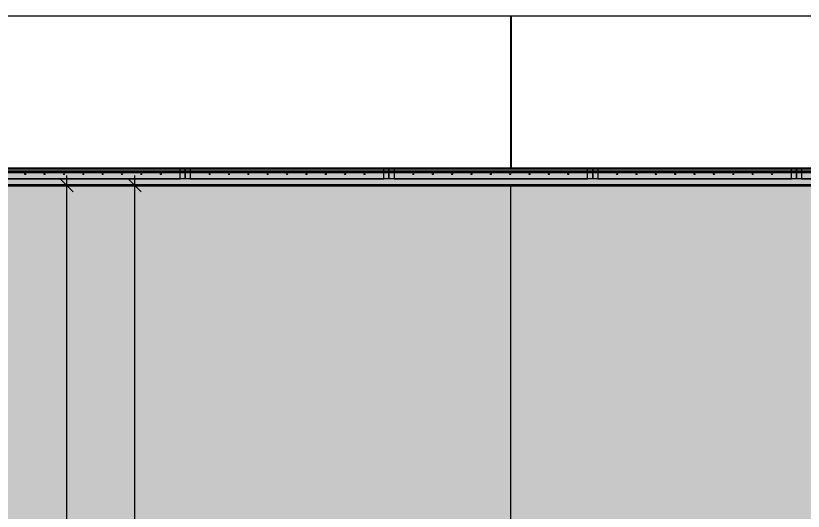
# Model space of a CAD drawing. Header units: millimetres. Extents: x 108302 to 166327, y -1987 to 21700.
# Drawn here: x 145475 to 147794, y 6641 to 8100 of the extents above; entities that cross this region are included whole.
import ezdxf

# ---------------------------------------------------------------- set-up
doc = ezdxf.new("R2010")
doc.units = ezdxf.units.MM
for name, color, linetype, lineweight in [('A-ANNO-DIMS', 7, 'Continuous', 9), ('A-ANNO-DIMS-25', 7, 'Continuous', 9), ('A-FLOR', 7, 'Continuous', 9), ('A-WALL-PATT', 7, 'Continuous', 9), ('I-WALL', 7, 'Continuous', 9)]:
    doc.layers.add(name, color=color, linetype=linetype, lineweight=lineweight)
for name, color, linetype, lineweight, true_color in [('A-CLNG-1', 7, 'Continuous', 9, 0x787878), ('A-CLNG-FNSH-1', 251, 'Continuous', 30, 0x505050), ('A-CLNG-FNSH-2', 7, 'Continuous', 30, 0x3c3c3c), ('I-FURN-2', 7, 'Continuous', 9, 0xacacac), ('I-FURN-4', 7, 'Continuous', 9, 0xc0c0c0)]:
    doc.layers.add(name, color=color, linetype=linetype, lineweight=lineweight, true_color=true_color)
doc.layers.add('I-FURN-3', color=7, linetype='Continuous', lineweight=9, true_color=0x7f7f7f, transparency=0.7)
doc.styles.add('ISOCPEUR_1', font='isocpeur.ttf', dxfattribs={"width": 0.9, "height": 62.5})
doc.dimstyles.new('ISO-2_5_0_9К_БОЛЬШОЙ_1', dxfattribs={"dimscale": 304.8, "dimtxt": 62.248823, "dimasz": 0.123031, "dimexe": 0.098425, "dimexo": 0.246063, "dimgap": 0, "dimtad": 1, "dimdec": 0, "dimrnd": 10, "dimzin": 0, "dimdsep": 46, "dimtxsty": 'ISOCPEUR_1', "dimblk1": 'OBLIQUE', "dimblk2": 'OBLIQUE', "dimsah": 1, "dimcen": 0.09, "dimdle": 0.098425, "dimazin": 0, "dimtfac": 1, "dimtdec": 4, "dimtix": 1, "dimtmove": 0, "dimatfit": 3, "dimfxl": 1, "dimtvp": 1, "dimtolj": 1, "dimtzin": 0, "dimarcsym": 2})

# ---------------------------------------------------------------- blocks, each defined once
blk = doc.blocks.new('Панель потолочная - Панель потолочная_ 1200х600-V45-Развертка 2_47-3')
at = {"layer": 'I-FURN-3'}
h = blk.add_hatch(color=256, dxfattribs=at)
h.paths.add_polyline_path([(-116460.6, 7620), (-115860.6, 7620), (-115860.6, 7650), (-116460.6, 7650)])
h.paths.add_polyline_path([(-116217.6, 7633.3), (-116218.9, 7633.7), (-116219.8, 7634.6), (-116220.1, 7635.8), (-116219.4, 7637.6), (-116217.6, 7638.3), (-116216.4, 7638), (-116215.2, 7636.5), (-116215.2, 7635.6), (-116215.8, 7634.1), (-116216.4, 7633.7)])
h.paths.add_polyline_path([(-116274.6, 7633.3), (-116276.4, 7634.1), (-116277.1, 7635.8), (-116276.8, 7637.1), (-116276.4, 7637.6), (-116275.3, 7638.3), (-116274, 7638.3), (-116272.4, 7637.1), (-116272.2, 7635.2), (-116272.8, 7634.1), (-116274, 7633.4)])
h.paths.add_polyline_path([(-116160.6, 7633.3), (-116161.9, 7633.7), (-116162.8, 7634.6), (-116163.1, 7635.8), (-116162.4, 7637.6), (-116160.6, 7638.3), (-116159.4, 7638), (-116158.2, 7636.5), (-116158.2, 7635.6), (-116158.8, 7634.1), (-116160, 7633.4)])
h.paths.add_polyline_path([(-116331.6, 7633.3), (-116333.4, 7634.1), (-116334.1, 7635.8), (-116333.8, 7637.1), (-116332.3, 7638.3), (-116330.4, 7638), (-116329.8, 7637.6), (-116329.2, 7636.5), (-116329.4, 7634.6), (-116331, 7633.4)])
h.paths.add_polyline_path([(-116388.6, 7633.3), (-116390.4, 7634.1), (-116391.1, 7635.8), (-116390.8, 7637.1), (-116389.3, 7638.3), (-116387.4, 7638), (-116386.8, 7637.6), (-116386.2, 7636.5), (-116386.4, 7634.6), (-116388, 7633.4)])
h.paths.add_polyline_path([(-116103.6, 7633.3), (-116104.6, 7633.7), (-116105.8, 7634.6), (-116106.1, 7635.8), (-116105.4, 7637.6), (-116103.6, 7638.3), (-116102.4, 7638), (-116101.2, 7636.5), (-116101.2, 7635.6), (-116101.8, 7634.1), (-116103, 7633.4)])
h.paths.add_polyline_path([(-115932.6, 7633.3), (-115934.4, 7634.1), (-115935.1, 7635.8), (-115934.8, 7637.1), (-115933.3, 7638.3), (-115931.4, 7638), (-115930.8, 7637.6), (-115930.2, 7636.5), (-115930.4, 7634.6), (-115932, 7633.4)])
h.paths.add_polyline_path([(-115989.6, 7633.3), (-115991.4, 7634.1), (-115992.1, 7635.8), (-115991.8, 7637.1), (-115990.3, 7638.3), (-115988.4, 7638), (-115987.8, 7637.6), (-115987.2, 7636.5), (-115987.4, 7634.6), (-115989, 7633.4)])
h.paths.add_polyline_path([(-116046, 7633.4), (-116047.3, 7633.4), (-116048.4, 7634.1), (-116049.1, 7635.8), (-116048.8, 7637.1), (-116047.3, 7638.3), (-116046.6, 7638.3), (-116044.8, 7637.6), (-116044.2, 7636.5), (-116044.2, 7635.2), (-116044.8, 7634.1)])
h = blk.add_hatch(color=256, dxfattribs=at)
h.paths.add_polyline_path([(-116274.6, 7633.3), (-116274, 7633.4), (-116272.4, 7634.6), (-116272.2, 7635.2), (-116272.4, 7637.1), (-116274, 7638.3), (-116275.3, 7638.3), (-116276.8, 7637.1), (-116277.1, 7635.8), (-116276.4, 7634.1), (-116274.8, 7633.4)])
h.paths.add_polyline_path([(-116331.6, 7633.3), (-116331, 7633.4), (-116329.4, 7634.6), (-116329.2, 7635.2), (-116329.4, 7636.9), (-116330.4, 7638), (-116332.3, 7638.3), (-116333.4, 7637.5), (-116334, 7636.5), (-116334, 7635.6), (-116333.4, 7634.1), (-116332.9, 7633.9)])
h.paths.add_polyline_path([(-116388.6, 7633.3), (-116388, 7633.4), (-116386.4, 7634.6), (-116386.2, 7635.2), (-116386.4, 7636.9), (-116387.4, 7638), (-116389.3, 7638.3), (-116390.4, 7637.5), (-116391, 7636.5), (-116391, 7635.6), (-116390.4, 7634.1), (-116389.9, 7633.9)])
h.paths.add_polyline_path([(-116217.6, 7633.3), (-116215.8, 7634.1), (-116215.1, 7635.8), (-116215.2, 7636.5), (-116216.4, 7638), (-116217.6, 7638.3), (-116219.4, 7637.5), (-116219.9, 7636.5), (-116220.1, 7635.8), (-116219.4, 7634.3), (-116218.9, 7633.7)])
h.paths.add_polyline_path([(-116103.6, 7633.3), (-116102.4, 7633.7), (-116101.6, 7634.6), (-116101.1, 7635.8), (-116101.2, 7636.5), (-116102.4, 7638), (-116103.6, 7638.3), (-116105.4, 7637.6), (-116106.1, 7635.8), (-116105.8, 7634.6), (-116104.3, 7633.4)])
h.paths.add_polyline_path([(-116160.6, 7633.3), (-116159.5, 7633.7), (-116158.8, 7634.1), (-116158.1, 7635.8), (-116158.2, 7636.5), (-116159.4, 7638), (-116160.6, 7638.3), (-116162.4, 7637.6), (-116162.9, 7636.5), (-116163.1, 7635.8), (-116162.8, 7634.6), (-116161.9, 7633.7)])
h.paths.add_polyline_path([(-115989.6, 7633.3), (-115989, 7633.4), (-115987.4, 7634.6), (-115987.2, 7635.2), (-115987.4, 7636.9), (-115988.4, 7638), (-115990.3, 7638.3), (-115991.4, 7637.5), (-115992, 7636.5), (-115992, 7635.6), (-115991.4, 7634.1), (-115990.9, 7633.9)])
h.paths.add_polyline_path([(-115932.6, 7633.3), (-115932, 7633.4), (-115930.4, 7634.6), (-115930.2, 7635.2), (-115930.4, 7636.9), (-115931.4, 7638), (-115933.3, 7638.3), (-115934.4, 7637.5), (-115935, 7636.5), (-115935, 7635.6), (-115934.4, 7634.1), (-115933.9, 7633.9)])
h.paths.add_polyline_path([(-116046, 7633.4), (-116044.8, 7634.1), (-116044.2, 7635.2), (-116044.2, 7636.5), (-116044.8, 7637.6), (-116046.6, 7638.3), (-116047.3, 7638.3), (-116048.8, 7637.1), (-116049.1, 7635.8), (-116048.4, 7634.1), (-116047.3, 7633.4)])
at = {"layer": 'I-FURN-2'}
for p, q in [((-115875.6, 7650), (-116445.6, 7650)), ((-116445.6, 7650), (-116445.6, 7620)), ((-115875.6, 7620), (-115875.6, 7650)), ((-116445.6, 7620), (-115875.6, 7620))]:
    blk.add_line(p, q, dxfattribs=at)
for centre, start, end in [((-116388.6, 7635.8), 0, 180), ((-116388.6, 7635.8), 180, 0), ((-116331.6, 7635.8), 0, 180), ((-116331.6, 7635.8), 180, 0), ((-116274.6, 7635.8), 0, 180), ((-116274.6, 7635.8), 180, 0), ((-116217.6, 7635.8), 0, 180), ((-116217.6, 7635.8), 180, 0), ((-116160.6, 7635.8), 0, 180), ((-116160.6, 7635.8), 180, 0), ((-116103.6, 7635.8), 0, 180), ((-116103.6, 7635.8), 180, 0), ((-116046.6, 7635.8), 0, 180), ((-116046.6, 7635.8), 180, 0), ((-115989.6, 7635.8), 0, 180), ((-115989.6, 7635.8), 180, 0), ((-115932.6, 7635.8), 0, 180), ((-115932.6, 7635.8), 180, 0)]:
    blk.add_arc(centre, 2.5, start, end, dxfattribs=at)
at = {"layer": 'I-FURN-4'}
for p, q in [((-116460.6, 7650), (-115860.6, 7650)), ((-116460.6, 7650), (-116460.6, 7620)), ((-115860.6, 7620), (-115860.6, 7650)), ((-115860.6, 7620), (-116460.6, 7620))]:
    blk.add_line(p, q, dxfattribs=at)
blk = doc.blocks.new('Панель потолочная - Панель потолочная_ 1200х600-V46-Развертка 2_47-3')
at = {"layer": 'I-FURN-3'}
h = blk.add_hatch(color=256, dxfattribs=at)
h.paths.add_polyline_path([(-116644.2, 7620), (-116460.6, 7620), (-116460.6, 7650), (-117060.6, 7650), (-117060.6, 7620), (-116644.8, 7620)])
h.paths.add_polyline_path([(-116988.6, 7633.3), (-116990.4, 7634.1), (-116991.1, 7635.8), (-116990.8, 7637.1), (-116989.3, 7638.3), (-116987.4, 7638), (-116986.8, 7637.6), (-116986.2, 7636.5), (-116986.4, 7634.6), (-116988, 7633.4)])
h.paths.add_polyline_path([(-116931.6, 7633.3), (-116933.4, 7634.1), (-116934.1, 7635.8), (-116933.8, 7637.1), (-116932.3, 7638.3), (-116930.4, 7638), (-116929.8, 7637.6), (-116929.2, 7636.5), (-116929.4, 7634.6), (-116931, 7633.4)])
h.paths.add_polyline_path([(-116817.6, 7633.3), (-116818.9, 7633.7), (-116819.8, 7634.6), (-116820.1, 7635.8), (-116819.4, 7637.6), (-116817.6, 7638.3), (-116816.4, 7638), (-116815.2, 7636.5), (-116815.2, 7635.6), (-116815.8, 7634.1), (-116816.4, 7633.7)])
h.paths.add_polyline_path([(-116874.6, 7633.3), (-116876.4, 7634.1), (-116877.1, 7635.8), (-116876.8, 7637.1), (-116876.4, 7637.6), (-116875.3, 7638.3), (-116874, 7638.3), (-116872.4, 7637.1), (-116872.2, 7635.2), (-116872.8, 7634.1), (-116874, 7633.4)])
h.paths.add_polyline_path([(-116760.6, 7633.3), (-116761.9, 7633.7), (-116762.8, 7634.6), (-116763.1, 7635.8), (-116762.4, 7637.6), (-116760.6, 7638.3), (-116759.4, 7638), (-116758.2, 7636.5), (-116758.2, 7635.6), (-116758.8, 7634.1), (-116760, 7633.4)])
h.paths.add_polyline_path([(-116703.6, 7633.3), (-116704.6, 7633.7), (-116705.8, 7634.6), (-116706.1, 7635.8), (-116705.4, 7637.6), (-116703.6, 7638.3), (-116702.4, 7638), (-116701.2, 7636.5), (-116701.2, 7635.6), (-116701.8, 7634.1), (-116703, 7633.4)])
h.paths.add_polyline_path([(-116532.6, 7633.3), (-116534.4, 7634.1), (-116535.1, 7635.8), (-116534.8, 7637.1), (-116533.3, 7638.3), (-116531.4, 7638), (-116530.8, 7637.6), (-116530.2, 7636.5), (-116530.4, 7634.6), (-116532, 7633.4)])
h.paths.add_polyline_path([(-116589.6, 7633.3), (-116591.4, 7634.1), (-116592.1, 7635.8), (-116591.8, 7637.1), (-116590.3, 7638.3), (-116588.4, 7638), (-116587.8, 7637.6), (-116587.2, 7636.5), (-116587.4, 7634.6), (-116589, 7633.4)])
h.paths.add_polyline_path([(-116647.3, 7633.4), (-116648.4, 7634.1), (-116649.1, 7635.8), (-116648.8, 7637.1), (-116647.3, 7638.3), (-116646.6, 7638.3), (-116644.8, 7637.6), (-116644.2, 7636.5), (-116644.2, 7635.2), (-116644.8, 7634.1), (-116646, 7633.4)])
h = blk.add_hatch(color=256, dxfattribs=at)
h.paths.add_polyline_path([(-116931.6, 7633.3), (-116931, 7633.4), (-116929.4, 7634.6), (-116929.2, 7635.2), (-116929.4, 7636.9), (-116930.4, 7638), (-116932.4, 7638.2), (-116933.4, 7637.5), (-116934, 7636.5), (-116934, 7635.6), (-116933.4, 7634.1), (-116932.4, 7633.7)])
h.paths.add_polyline_path([(-116988.6, 7633.3), (-116988, 7633.4), (-116986.4, 7634.6), (-116986.2, 7635.2), (-116986.4, 7636.9), (-116987.4, 7638), (-116989.3, 7638.3), (-116990.4, 7637.5), (-116991, 7636.5), (-116991, 7635.6), (-116990.4, 7634.1), (-116989.9, 7633.9)])
h.paths.add_polyline_path([(-116874.6, 7633.3), (-116874, 7633.4), (-116872.4, 7634.6), (-116872.2, 7635.2), (-116872.4, 7637.1), (-116874, 7638.3), (-116875.3, 7638.3), (-116876.8, 7637.1), (-116877.1, 7635.8), (-116876.4, 7634.1), (-116874.8, 7633.4)])
h.paths.add_polyline_path([(-116703.6, 7633.3), (-116702.4, 7633.7), (-116701.6, 7634.6), (-116701.1, 7635.8), (-116701.2, 7636.5), (-116702.4, 7638), (-116703.6, 7638.3), (-116705.4, 7637.6), (-116706.1, 7635.8), (-116705.8, 7634.6), (-116704.3, 7633.4)])
h.paths.add_polyline_path([(-116817.6, 7633.3), (-116815.8, 7634.1), (-116815.1, 7635.8), (-116815.2, 7636.5), (-116816.4, 7638), (-116817.6, 7638.3), (-116819.4, 7637.6), (-116819.9, 7636.5), (-116820.1, 7635.8), (-116819.4, 7634.2), (-116818.9, 7633.7)])
h.paths.add_polyline_path([(-116760.6, 7633.3), (-116759.5, 7633.7), (-116758.8, 7634.1), (-116758.1, 7635.8), (-116758.2, 7636.5), (-116759.4, 7638), (-116760.6, 7638.3), (-116762.4, 7637.6), (-116762.9, 7636.5), (-116763.1, 7635.8), (-116762.8, 7634.6), (-116761.9, 7633.7)])
h.paths.add_polyline_path([(-116589.6, 7633.3), (-116589, 7633.4), (-116587.4, 7634.6), (-116587.2, 7635.2), (-116587.4, 7636.9), (-116588.4, 7638), (-116590.3, 7638.3), (-116591.4, 7637.5), (-116592, 7636.5), (-116592, 7635.6), (-116591.4, 7634.1), (-116590.9, 7633.9)])
h.paths.add_polyline_path([(-116532.6, 7633.3), (-116532, 7633.4), (-116530.4, 7634.6), (-116530.2, 7635.2), (-116530.4, 7636.9), (-116531.4, 7638), (-116533.3, 7638.3), (-116534.4, 7637.5), (-116535, 7636.5), (-116535, 7635.6), (-116534.4, 7634.1), (-116533.9, 7633.9)])
h.paths.add_polyline_path([(-116647.3, 7633.4), (-116646, 7633.4), (-116644.8, 7634.1), (-116644.2, 7635.2), (-116644.2, 7636.5), (-116644.8, 7637.6), (-116646.6, 7638.3), (-116647.3, 7638.3), (-116648.8, 7637.1), (-116649.1, 7635.8), (-116648.4, 7634.1)])
at = {"layer": 'I-FURN-2'}
for p, q in [((-116475.6, 7650), (-117045.6, 7650)), ((-117045.6, 7650), (-117045.6, 7620)), ((-116475.6, 7620), (-116475.6, 7650)), ((-117045.6, 7620), (-116475.6, 7620))]:
    blk.add_line(p, q, dxfattribs=at)
for centre, start, end in [((-116988.6, 7635.8), 0, 180), ((-116988.6, 7635.8), 180, 0), ((-116931.6, 7635.8), 0, 180), ((-116931.6, 7635.8), 180, 0), ((-116874.6, 7635.8), 0, 180), ((-116874.6, 7635.8), 180, 0), ((-116817.6, 7635.8), 0, 180), ((-116817.6, 7635.8), 180, 0), ((-116760.6, 7635.8), 0, 180), ((-116760.6, 7635.8), 180, 0), ((-116703.6, 7635.8), 0, 180), ((-116703.6, 7635.8), 180, 0), ((-116646.6, 7635.8), 0, 180), ((-116646.6, 7635.8), 180, 0), ((-116589.6, 7635.8), 0, 180), ((-116589.6, 7635.8), 180, 0), ((-116532.6, 7635.8), 0, 180), ((-116532.6, 7635.8), 180, 0)]:
    blk.add_arc(centre, 2.5, start, end, dxfattribs=at)
at = {"layer": 'I-FURN-4'}
for p, q in [((-117060.6, 7650), (-116460.6, 7650)), ((-117060.6, 7650), (-117060.6, 7620)), ((-116460.6, 7620), (-116460.6, 7650)), ((-116460.6, 7620), (-117060.6, 7620))]:
    blk.add_line(p, q, dxfattribs=at)
blk = doc.blocks.new('Панель потолочная - Панель потолочная_ 1200х600-V47-Развертка 2_47-3')
at = {"layer": 'I-FURN-3'}
h = blk.add_hatch(color=256, dxfattribs=at)
h.paths.add_polyline_path([(-117090.9, 7620), (-117060.6, 7620), (-117060.6, 7650), (-117660.6, 7650), (-117660.6, 7620), (-117130.4, 7620)])
h.paths.add_polyline_path([(-117303.6, 7633.3), (-117304.6, 7633.7), (-117305.8, 7634.6), (-117306.1, 7635.8), (-117305.4, 7637.6), (-117303.6, 7638.3), (-117302.4, 7638), (-117301.2, 7636.5), (-117301.2, 7635.6), (-117301.8, 7634.1), (-117303, 7633.4)])
h.paths.add_polyline_path([(-117588.6, 7633.3), (-117590.4, 7634.1), (-117591.1, 7635.8), (-117590.8, 7637.1), (-117589.3, 7638.3), (-117587.4, 7638), (-117586.8, 7637.6), (-117586.2, 7636.5), (-117586.4, 7634.6), (-117588, 7633.4)])
h.paths.add_polyline_path([(-117360.6, 7633.3), (-117361.9, 7633.7), (-117362.8, 7634.6), (-117363.1, 7635.8), (-117362.4, 7637.6), (-117360.6, 7638.3), (-117359.4, 7638), (-117358.2, 7636.5), (-117358.2, 7635.6), (-117358.8, 7634.1), (-117360, 7633.4)])
h.paths.add_polyline_path([(-117417.6, 7633.3), (-117418.9, 7633.7), (-117419.8, 7634.6), (-117420.1, 7635.8), (-117419.4, 7637.6), (-117417.6, 7638.3), (-117416.4, 7638), (-117415.2, 7636.5), (-117415.2, 7635.6), (-117415.8, 7634.1), (-117416.4, 7633.7)])
h.paths.add_polyline_path([(-117531.6, 7633.3), (-117533.4, 7634.1), (-117534.1, 7635.8), (-117533.8, 7637.1), (-117532.3, 7638.3), (-117530.4, 7638), (-117529.8, 7637.6), (-117529.2, 7636.5), (-117529.4, 7634.6), (-117531, 7633.4)])
h.paths.add_polyline_path([(-117474.6, 7633.3), (-117476.4, 7634.1), (-117477.1, 7635.8), (-117476.8, 7637.1), (-117476.4, 7637.6), (-117475.3, 7638.3), (-117474, 7638.3), (-117472.4, 7637.1), (-117472.2, 7635.2), (-117472.8, 7634.1), (-117474, 7633.4)])
h.paths.add_polyline_path([(-117189.6, 7633.3), (-117191.4, 7634.1), (-117192.1, 7635.8), (-117191.8, 7637.1), (-117190.3, 7638.3), (-117188.4, 7638), (-117187.8, 7637.6), (-117187.2, 7636.5), (-117187.4, 7634.6), (-117189, 7633.4)])
h.paths.add_polyline_path([(-117132.6, 7633.3), (-117134.4, 7634.1), (-117135.1, 7635.8), (-117134.8, 7637.1), (-117133.3, 7638.3), (-117131.4, 7638), (-117130.8, 7637.6), (-117130.2, 7636.5), (-117130.4, 7634.6), (-117132, 7633.4)])
h.paths.add_polyline_path([(-117246, 7633.4), (-117247.3, 7633.4), (-117248.4, 7634.1), (-117249.1, 7635.8), (-117248.8, 7637.1), (-117247.3, 7638.3), (-117246.6, 7638.3), (-117244.8, 7637.6), (-117244.2, 7636.5), (-117244.2, 7635.2), (-117244.8, 7634.1)])
h = blk.add_hatch(color=256, dxfattribs=at)
h.paths.add_polyline_path([(-117360.6, 7633.3), (-117359.5, 7633.7), (-117358.8, 7634.1), (-117358.1, 7635.8), (-117358.2, 7636.5), (-117359.4, 7638), (-117360.6, 7638.3), (-117362.4, 7637.6), (-117362.9, 7636.5), (-117363.1, 7635.8), (-117362.8, 7634.6), (-117361.9, 7633.7)])
h.paths.add_polyline_path([(-117531.6, 7633.3), (-117531, 7633.4), (-117529.4, 7634.6), (-117529.2, 7635.2), (-117529.4, 7636.9), (-117530.4, 7638), (-117532.3, 7638.3), (-117533.4, 7637.5), (-117534, 7636.5), (-117534, 7635.6), (-117533.4, 7634.1), (-117532.9, 7633.9)])
h.paths.add_polyline_path([(-117474.6, 7633.3), (-117474, 7633.4), (-117472.4, 7634.6), (-117472.2, 7635.2), (-117472.4, 7637.1), (-117474, 7638.3), (-117475.3, 7638.3), (-117476.8, 7637.1), (-117477.1, 7635.8), (-117476.4, 7634.1), (-117474.8, 7633.4)])
h.paths.add_polyline_path([(-117303.6, 7633.3), (-117302.4, 7633.7), (-117301.6, 7634.6), (-117301.1, 7635.8), (-117301.2, 7636.5), (-117302.4, 7638), (-117303.6, 7638.3), (-117305.4, 7637.6), (-117306.1, 7635.8), (-117305.8, 7634.6), (-117304.3, 7633.4)])
h.paths.add_polyline_path([(-117417.6, 7633.3), (-117415.8, 7634.1), (-117415.1, 7635.8), (-117415.2, 7636.5), (-117416.4, 7638), (-117417.6, 7638.3), (-117419.4, 7637.6), (-117419.9, 7636.5), (-117420.1, 7635.8), (-117419.4, 7634.2), (-117418.9, 7633.7)])
h.paths.add_polyline_path([(-117588.6, 7633.3), (-117588, 7633.4), (-117586.4, 7634.6), (-117586.2, 7635.2), (-117586.4, 7636.9), (-117587.4, 7638), (-117589.3, 7638.3), (-117590.4, 7637.5), (-117591, 7636.5), (-117591, 7635.6), (-117590.4, 7634.1), (-117589.9, 7633.9)])
h.paths.add_polyline_path([(-117132.6, 7633.3), (-117132, 7633.4), (-117130.4, 7634.6), (-117130.2, 7635.2), (-117130.4, 7636.9), (-117131.4, 7638), (-117133.3, 7638.3), (-117134.4, 7637.5), (-117135, 7636.5), (-117135, 7635.6), (-117134.4, 7634.1), (-117133.9, 7633.9)])
h.paths.add_polyline_path([(-117189.6, 7633.3), (-117189, 7633.4), (-117187.4, 7634.6), (-117187.2, 7635.2), (-117187.4, 7636.9), (-117188.4, 7638), (-117190.3, 7638.3), (-117191.4, 7637.5), (-117192, 7636.5), (-117192, 7635.6), (-117191.4, 7634.1), (-117190.9, 7633.9)])
h.paths.add_polyline_path([(-117246, 7633.4), (-117244.8, 7634.1), (-117244.2, 7635.2), (-117244.2, 7636.5), (-117244.8, 7637.6), (-117246.6, 7638.3), (-117247.3, 7638.3), (-117248.8, 7637.1), (-117249.1, 7635.8), (-117248.4, 7634.1), (-117247.3, 7633.4)])
at = {"layer": 'I-FURN-2'}
for p, q in [((-117075.6, 7650), (-117645.6, 7650)), ((-117645.6, 7650), (-117645.6, 7620)), ((-117075.6, 7620), (-117075.6, 7650)), ((-117645.6, 7620), (-117075.6, 7620))]:
    blk.add_line(p, q, dxfattribs=at)
for centre, start, end in [((-117588.6, 7635.8), 0, 180), ((-117588.6, 7635.8), 180, 0), ((-117531.6, 7635.8), 0, 180), ((-117531.6, 7635.8), 180, 0), ((-117474.6, 7635.8), 0, 180), ((-117474.6, 7635.8), 180, 0), ((-117417.6, 7635.8), 0, 180), ((-117417.6, 7635.8), 180, 0), ((-117360.6, 7635.8), 0, 180), ((-117360.6, 7635.8), 180, 0), ((-117303.6, 7635.8), 0, 180), ((-117303.6, 7635.8), 180, 0), ((-117246.6, 7635.8), 0, 180), ((-117246.6, 7635.8), 180, 0), ((-117189.6, 7635.8), 0, 180), ((-117189.6, 7635.8), 180, 0), ((-117132.6, 7635.8), 0, 180), ((-117132.6, 7635.8), 180, 0)]:
    blk.add_arc(centre, 2.5, start, end, dxfattribs=at)
at = {"layer": 'I-FURN-4'}
for p, q in [((-117660.6, 7650), (-117060.6, 7650)), ((-117660.6, 7650), (-117660.6, 7620)), ((-117060.6, 7620), (-117060.6, 7650)), ((-117060.6, 7620), (-117660.6, 7620))]:
    blk.add_line(p, q, dxfattribs=at)
blk = doc.blocks.new('Панель потолочная - Панель потолочная_ 1200х600-V48-Развертка 2_47-3')
at = {"layer": 'I-FURN-3'}
h = blk.add_hatch(color=256, dxfattribs=at)
h.paths.add_polyline_path([(-117693.7, 7620), (-117660.6, 7620), (-117660.6, 7650), (-118260.6, 7650), (-118260.6, 7620), (-117724.7, 7620)])
h.paths.add_polyline_path([(-117960.6, 7633.3), (-117961.9, 7633.7), (-117962.8, 7634.6), (-117963.1, 7635.8), (-117962.3, 7637.6), (-117960.6, 7638.3), (-117959.4, 7638), (-117958.2, 7636.5), (-117958.2, 7635.6), (-117958.8, 7634.1), (-117960, 7633.4)])
h.paths.add_polyline_path([(-117903.6, 7633.3), (-117904.6, 7633.7), (-117905.8, 7634.6), (-117906.1, 7635.8), (-117905.4, 7637.6), (-117903.6, 7638.3), (-117902.4, 7638), (-117901.2, 7636.5), (-117901.2, 7635.6), (-117901.8, 7634.1), (-117903, 7633.4)])
h.paths.add_polyline_path([(-118074.6, 7633.3), (-118076.4, 7634.1), (-118077.1, 7635.8), (-118076.8, 7637.1), (-118076.4, 7637.6), (-118075.3, 7638.3), (-118074, 7638.3), (-118072.4, 7637.1), (-118072.2, 7635.2), (-118072.8, 7634.1), (-118074, 7633.4)])
h.paths.add_polyline_path([(-118131.6, 7633.3), (-118133.4, 7634.1), (-118134.1, 7635.8), (-118133.8, 7637.1), (-118132.3, 7638.3), (-118130.4, 7638), (-118129.8, 7637.6), (-118129.2, 7636.5), (-118129.4, 7634.6), (-118131, 7633.4)])
h.paths.add_polyline_path([(-118188.6, 7633.3), (-118190.4, 7634.1), (-118191.1, 7635.8), (-118190.8, 7637.1), (-118189.3, 7638.3), (-118187.4, 7638), (-118186.8, 7637.6), (-118186.2, 7636.5), (-118186.4, 7634.6), (-118188, 7633.4)])
h.paths.add_polyline_path([(-118017.6, 7633.3), (-118018.9, 7633.7), (-118019.8, 7634.6), (-118020.1, 7635.8), (-118019.4, 7637.6), (-118017.6, 7638.3), (-118016.4, 7638), (-118015.2, 7636.5), (-118015.2, 7635.6), (-118015.8, 7634.1), (-118016.4, 7633.7)])
h.paths.add_polyline_path([(-117789.6, 7633.3), (-117791.4, 7634.1), (-117792.1, 7635.8), (-117791.8, 7637.1), (-117790.3, 7638.3), (-117788.4, 7638), (-117787.8, 7637.6), (-117787.2, 7636.5), (-117787.4, 7634.6), (-117789, 7633.4)])
h.paths.add_polyline_path([(-117732.6, 7633.3), (-117734.4, 7634.1), (-117735.1, 7635.8), (-117734.8, 7637.1), (-117733.3, 7638.3), (-117731.4, 7638), (-117730.8, 7637.6), (-117730.2, 7636.5), (-117730.4, 7634.6), (-117732, 7633.4)])
h.paths.add_polyline_path([(-117847.3, 7633.4), (-117848.4, 7634.1), (-117849.1, 7635.8), (-117848.8, 7637.1), (-117847.3, 7638.3), (-117846.6, 7638.3), (-117844.8, 7637.6), (-117844.2, 7636.5), (-117844.2, 7635.2), (-117844.8, 7634.1), (-117846, 7633.4)])
h = blk.add_hatch(color=256, dxfattribs=at)
h.paths.add_polyline_path([(-118131.6, 7633.3), (-118131, 7633.4), (-118129.4, 7634.6), (-118129.2, 7635.2), (-118129.4, 7636.9), (-118130.4, 7638), (-118132.3, 7638.3), (-118133.4, 7637.5), (-118134, 7636.5), (-118134, 7635.6), (-118133.4, 7634.1), (-118132.9, 7633.9)])
h.paths.add_polyline_path([(-118017.6, 7633.3), (-118015.8, 7634.1), (-118015.1, 7635.8), (-118015.2, 7636.5), (-118016.4, 7638), (-118017.6, 7638.3), (-118019.4, 7637.6), (-118019.9, 7636.5), (-118020.1, 7635.8), (-118019.4, 7634.2), (-118018.9, 7633.7)])
h.paths.add_polyline_path([(-118074.6, 7633.3), (-118074, 7633.4), (-118072.4, 7634.6), (-118072.2, 7635.2), (-118072.4, 7637.1), (-118074, 7638.3), (-118075.3, 7638.3), (-118076.8, 7637.1), (-118077.1, 7635.8), (-118076.4, 7634.1), (-118074.8, 7633.4)])
h.paths.add_polyline_path([(-118188.6, 7633.3), (-118188, 7633.4), (-118186.4, 7634.6), (-118186.2, 7635.2), (-118186.4, 7636.9), (-118187.4, 7638), (-118189.3, 7638.3), (-118190.4, 7637.5), (-118191, 7636.5), (-118191, 7635.6), (-118190.4, 7634.1), (-118189.9, 7633.9)])
h.paths.add_polyline_path([(-117903.6, 7633.3), (-117902.4, 7633.7), (-117901.6, 7634.6), (-117901.1, 7635.8), (-117901.2, 7636.5), (-117902.4, 7638), (-117903.6, 7638.3), (-117905.4, 7637.6), (-117906.1, 7635.8), (-117905.8, 7634.6), (-117904.3, 7633.4)])
h.paths.add_polyline_path([(-117960.6, 7633.3), (-117959.5, 7633.7), (-117958.8, 7634.1), (-117958.1, 7635.8), (-117958.2, 7636.5), (-117959.4, 7638), (-117960.6, 7638.3), (-117962.4, 7637.6), (-117962.9, 7636.5), (-117963.1, 7635.8), (-117962.8, 7634.6), (-117961.9, 7633.7)])
h.paths.add_polyline_path([(-117732.6, 7633.3), (-117732, 7633.4), (-117730.4, 7634.6), (-117730.2, 7635.2), (-117730.4, 7636.9), (-117731.4, 7638), (-117733.3, 7638.3), (-117734.4, 7637.5), (-117735, 7636.5), (-117735, 7635.6), (-117734.4, 7634.1), (-117733.9, 7633.9)])
h.paths.add_polyline_path([(-117789.6, 7633.3), (-117789, 7633.4), (-117787.4, 7634.6), (-117787.2, 7635.2), (-117787.4, 7636.9), (-117788.4, 7638), (-117790.3, 7638.3), (-117791.4, 7637.5), (-117792, 7636.5), (-117792, 7635.6), (-117791.4, 7634.1), (-117790.9, 7633.9)])
h.paths.add_polyline_path([(-117847.3, 7633.4), (-117846, 7633.4), (-117844.8, 7634.1), (-117844.2, 7635.2), (-117844.2, 7636.5), (-117844.8, 7637.6), (-117846.6, 7638.3), (-117847.3, 7638.3), (-117848.8, 7637.1), (-117849.1, 7635.8), (-117848.4, 7634.1)])
at = {"layer": 'I-FURN-2'}
for p, q in [((-117675.6, 7650), (-118245.6, 7650)), ((-118245.6, 7650), (-118245.6, 7620)), ((-117675.6, 7620), (-117675.6, 7650)), ((-118245.6, 7620), (-117675.6, 7620))]:
    blk.add_line(p, q, dxfattribs=at)
for centre, start, end in [((-118188.6, 7635.8), 0, 180), ((-118188.6, 7635.8), 180, 0), ((-118131.6, 7635.8), 0, 180), ((-118131.6, 7635.8), 180, 0), ((-118074.6, 7635.8), 0, 180), ((-118074.6, 7635.8), 180, 0), ((-118017.6, 7635.8), 0, 180), ((-118017.6, 7635.8), 180, 0), ((-117960.6, 7635.8), 0, 180), ((-117960.6, 7635.8), 180, 0), ((-117903.6, 7635.8), 0, 180), ((-117903.6, 7635.8), 180, 0), ((-117846.6, 7635.8), 0, 180), ((-117846.6, 7635.8), 180, 0), ((-117789.6, 7635.8), 0, 180), ((-117789.6, 7635.8), 180, 0), ((-117732.6, 7635.8), 0, 180), ((-117732.6, 7635.8), 180, 0)]:
    blk.add_arc(centre, 2.5, start, end, dxfattribs=at)
at = {"layer": 'I-FURN-4'}
for p, q in [((-118260.6, 7650), (-117660.6, 7650)), ((-118260.6, 7650), (-118260.6, 7620)), ((-117660.6, 7620), (-117660.6, 7650)), ((-117660.6, 7620), (-118260.6, 7620))]:
    blk.add_line(p, q, dxfattribs=at)
blk = doc.blocks.new('Панель потолочная - Панель потолочная_ 1200х600-V49-Развертка 2_47-3')
at = {"layer": 'I-FURN-3'}
h = blk.add_hatch(color=256, dxfattribs=at)
h.paths.add_polyline_path([(-118860.6, 7620), (-118260.6, 7620), (-118260.6, 7650), (-118860.6, 7650)])
h.paths.add_polyline_path([(-118731.6, 7633.3), (-118733.4, 7634.1), (-118734.1, 7635.8), (-118733.8, 7637.1), (-118732.3, 7638.3), (-118730.4, 7638), (-118729.8, 7637.6), (-118729.2, 7636.5), (-118729.4, 7634.6), (-118731, 7633.4)])
h.paths.add_polyline_path([(-118788.6, 7633.3), (-118790.4, 7634.1), (-118791.1, 7635.8), (-118790.8, 7637.1), (-118789.3, 7638.3), (-118787.4, 7638), (-118786.8, 7637.6), (-118786.2, 7636.5), (-118786.4, 7634.6), (-118788, 7633.4)])
h.paths.add_polyline_path([(-118617.6, 7633.3), (-118618.9, 7633.7), (-118619.8, 7634.6), (-118620.1, 7635.8), (-118619.4, 7637.6), (-118617.6, 7638.3), (-118616.4, 7638), (-118615.2, 7636.5), (-118615.2, 7635.6), (-118615.8, 7634.1), (-118616.4, 7633.7)])
h.paths.add_polyline_path([(-118674.6, 7633.3), (-118676.4, 7634.1), (-118677.1, 7635.8), (-118676.8, 7637.1), (-118676.4, 7637.6), (-118675.3, 7638.3), (-118674, 7638.3), (-118672.4, 7637.1), (-118672.2, 7635.2), (-118672.8, 7634.1), (-118674, 7633.4)])
h.paths.add_polyline_path([(-118503.6, 7633.3), (-118504.6, 7633.7), (-118505.8, 7634.6), (-118506.1, 7635.8), (-118505.4, 7637.6), (-118503.6, 7638.3), (-118502.4, 7638), (-118501.2, 7636.5), (-118501.2, 7635.6), (-118501.8, 7634.1), (-118503, 7633.4)])
h.paths.add_polyline_path([(-118560.6, 7633.3), (-118561.9, 7633.7), (-118562.8, 7634.6), (-118563.1, 7635.8), (-118562.4, 7637.6), (-118560.6, 7638.3), (-118559.4, 7638), (-118558.2, 7636.5), (-118558.2, 7635.6), (-118558.8, 7634.1), (-118560, 7633.4)])
h.paths.add_polyline_path([(-118389.6, 7633.3), (-118391.4, 7634.1), (-118392.1, 7635.8), (-118391.8, 7637.1), (-118390.3, 7638.3), (-118388.4, 7638), (-118387.8, 7637.6), (-118387.2, 7636.5), (-118387.4, 7634.6), (-118389, 7633.4)])
h.paths.add_polyline_path([(-118332.6, 7633.3), (-118334.4, 7634.1), (-118335.1, 7635.8), (-118334.8, 7637.1), (-118333.3, 7638.3), (-118331.4, 7638), (-118330.8, 7637.6), (-118330.2, 7636.5), (-118330.4, 7634.6), (-118332, 7633.4)])
h.paths.add_polyline_path([(-118447.3, 7633.4), (-118448.4, 7634.1), (-118449.1, 7635.8), (-118448.8, 7637.1), (-118447.3, 7638.3), (-118446.6, 7638.3), (-118444.8, 7637.6), (-118444.2, 7636.5), (-118444.2, 7635.2), (-118444.8, 7634.1), (-118446, 7633.4)])
h = blk.add_hatch(color=256, dxfattribs=at)
h.paths.add_polyline_path([(-118560.6, 7633.3), (-118559.5, 7633.7), (-118558.8, 7634.1), (-118558.1, 7635.8), (-118558.2, 7636.5), (-118559.4, 7638), (-118560.6, 7638.3), (-118562.4, 7637.6), (-118562.9, 7636.5), (-118563.1, 7635.8), (-118562.8, 7634.6), (-118561.9, 7633.7)])
h.paths.add_polyline_path([(-118674.6, 7633.3), (-118674, 7633.4), (-118672.4, 7634.6), (-118672.2, 7635.2), (-118672.4, 7637.1), (-118674, 7638.3), (-118675.4, 7638.2), (-118676.8, 7637.1), (-118677.1, 7635.8), (-118676.4, 7634.1), (-118674.8, 7633.4)])
h.paths.add_polyline_path([(-118503.6, 7633.3), (-118502.4, 7633.7), (-118501.6, 7634.6), (-118501.1, 7635.8), (-118501.2, 7636.5), (-118502.4, 7638), (-118503.6, 7638.3), (-118505.4, 7637.6), (-118506.1, 7635.8), (-118505.8, 7634.6), (-118504.3, 7633.4)])
h.paths.add_polyline_path([(-118617.6, 7633.3), (-118615.8, 7634.1), (-118615.1, 7635.8), (-118615.2, 7636.5), (-118616.4, 7638), (-118617.6, 7638.3), (-118619.4, 7637.6), (-118619.9, 7636.5), (-118620.1, 7635.8), (-118619.4, 7634.2), (-118618.9, 7633.7)])
h.paths.add_polyline_path([(-118788.6, 7633.3), (-118788, 7633.4), (-118786.4, 7634.6), (-118786.2, 7635.2), (-118786.4, 7636.9), (-118787.4, 7638), (-118789.3, 7638.3), (-118790.4, 7637.5), (-118791, 7636.5), (-118791, 7635.6), (-118790.4, 7634.1), (-118789.9, 7633.9)])
h.paths.add_polyline_path([(-118731.6, 7633.3), (-118731, 7633.4), (-118729.4, 7634.6), (-118729.2, 7635.2), (-118729.4, 7636.9), (-118730.4, 7638), (-118732.3, 7638.3), (-118733.4, 7637.5), (-118734, 7636.5), (-118734, 7635.6), (-118733.4, 7634.1), (-118732.9, 7633.9)])
h.paths.add_polyline_path([(-118389.6, 7633.3), (-118389, 7633.4), (-118387.4, 7634.6), (-118387.2, 7635.2), (-118387.4, 7636.9), (-118388.4, 7638), (-118390.3, 7638.3), (-118391.4, 7637.5), (-118392, 7636.5), (-118392, 7635.6), (-118391.4, 7634.1), (-118390.9, 7633.9)])
h.paths.add_polyline_path([(-118332.6, 7633.3), (-118332, 7633.4), (-118330.4, 7634.6), (-118330.2, 7635.2), (-118330.4, 7636.9), (-118331.4, 7638), (-118333.3, 7638.3), (-118334.4, 7637.5), (-118335, 7636.5), (-118335, 7635.6), (-118334.4, 7634.1), (-118333.9, 7633.9)])
h.paths.add_polyline_path([(-118447.3, 7633.4), (-118446, 7633.4), (-118444.8, 7634.1), (-118444.2, 7635.2), (-118444.2, 7636.5), (-118444.8, 7637.6), (-118446.6, 7638.3), (-118447.3, 7638.3), (-118448.8, 7637.1), (-118449.1, 7635.8), (-118448.4, 7634.1)])
at = {"layer": 'I-FURN-2'}
for p, q in [((-118275.6, 7650), (-118845.6, 7650)), ((-118845.6, 7650), (-118845.6, 7620)), ((-118275.6, 7620), (-118275.6, 7650)), ((-118845.6, 7620), (-118275.6, 7620))]:
    blk.add_line(p, q, dxfattribs=at)
for centre, start, end in [((-118788.6, 7635.8), 0, 180), ((-118788.6, 7635.8), 180, 0), ((-118731.6, 7635.8), 0, 180), ((-118731.6, 7635.8), 180, 0), ((-118674.6, 7635.8), 0, 180), ((-118674.6, 7635.8), 180, 0), ((-118617.6, 7635.8), 0, 180), ((-118617.6, 7635.8), 180, 0), ((-118560.6, 7635.8), 0, 180), ((-118560.6, 7635.8), 180, 0), ((-118503.6, 7635.8), 0, 180), ((-118503.6, 7635.8), 180, 0), ((-118446.6, 7635.8), 0, 180), ((-118446.6, 7635.8), 180, 0), ((-118389.6, 7635.8), 0, 180), ((-118389.6, 7635.8), 180, 0), ((-118332.6, 7635.8), 0, 180), ((-118332.6, 7635.8), 180, 0)]:
    blk.add_arc(centre, 2.5, start, end, dxfattribs=at)
at = {"layer": 'I-FURN-4'}
for p, q in [((-118860.6, 7650), (-118260.6, 7650)), ((-118860.6, 7650), (-118860.6, 7620)), ((-118260.6, 7620), (-118260.6, 7650)), ((-118260.6, 7620), (-118860.6, 7620))]:
    blk.add_line(p, q, dxfattribs=at)
blk = doc.blocks.new('DIMBLOCK50-Развертка 2_47-3')
at = {"layer": 'A-ANNO-DIMS-25'}
for p, q in [((145625.1, 4170), (145625.1, 7630)), ((145673.6, 7600), (145595.1, 7600)), ((145625.1, 7600), (145673.6, 7600)), ((145673.6, 4200), (145595.1, 4200)), ((145625.1, 4200), (145673.6, 4200))]:
    blk.add_line(p, q, dxfattribs=at)
at = {"layer": 'A-ANNO-DIMS-25', "lineweight": 20}
for p, q in [((145625.1, 7600), (145606.4, 7618.8)), ((145625.1, 7600), (145643.9, 7581.2)), ((145625.1, 4200), (145606.4, 4218.7)), ((145625.1, 4200), (145643.9, 4181.2))]:
    blk.add_line(p, q, dxfattribs=at)
at = {"layer": 'A-ANNO-DIMS-25', "color": 0, "insert": (145543.5, 5818), "char_height": 62.5, "width": 196.802, "attachment_point": 1, "rotation": 90, "line_spacing_factor": 1.149209, "style": 'ISOCPEUR_1'}
blk.add_mtext('3400', dxfattribs=at)
blk = doc.blocks.new('_Oblique')
at = {"color": 0, "linetype": 'ByBlock', "lineweight": -2}
blk.add_line((-0.5, -0.5), (0.5, 0.5), dxfattribs=at)
blk = doc.blocks.new('DIMBLOCK51-Развертка 2_47-3')
at = {"layer": 'A-ANNO-DIMS-25'}
for p, q in [((145825.1, 4170), (145825.1, 7630)), ((145873.6, 7600), (145795.1, 7600)), ((145825.1, 7600), (145873.6, 7600)), ((145873.6, 4200), (145795.1, 4200)), ((145825.1, 4200), (145873.6, 4200))]:
    blk.add_line(p, q, dxfattribs=at)
at = {"layer": 'A-ANNO-DIMS-25', "lineweight": 20}
for p, q in [((145825.1, 7600), (145806.4, 7618.8)), ((145825.1, 7600), (145843.9, 7581.2)), ((145825.1, 4200), (145806.4, 4218.7)), ((145825.1, 4200), (145843.9, 4181.2))]:
    blk.add_line(p, q, dxfattribs=at)
at = {"layer": 'A-ANNO-DIMS-25', "color": 0, "insert": (145743.5, 5818), "char_height": 62.5, "width": 196.802, "attachment_point": 1, "rotation": 90, "line_spacing_factor": 1.149209, "style": 'ISOCPEUR_1'}
blk.add_mtext('3400', dxfattribs=at)

msp = doc.modelspace()

# ---------------------------------------------------------------- hatches: boundary and pattern name
at = {"layer": 'A-CLNG-1'}
msp.add_hatch(color=256, dxfattribs=at).paths.add_polyline_path([(148674.9, 7600), (153163.4, 7600), (153163.4, 7620), (143573.7, 7620), (143573.7, 7600), (148655.4, 7600)])
at = {"layer": 'A-WALL-PATT'}
h = msp.add_hatch(color=256, dxfattribs=at)
h.paths.add_polyline_path([(146932.9, 4200), (146933.4, 4200), (146933.6, 6600), (146933.9, 6600), (146933.9, 7600), (146932.9, 7600), (146932.9, 4201.4)])
h.paths.add_polyline_path([(146932.9, 7650), (146933.9, 7650), (146933.9, 8100), (146932.9, 8100), (146932.9, 7734.4)])
msp.add_hatch(color=256, dxfattribs=at).paths.add_polyline_path([(145372.9, 6300), (145372.9, 6600), (146932.9, 6600), (146932.9, 7600), (143325.4, 7600), (143325.4, 6600), (143955.4, 6600), (143955.4, 6300), (144291.4, 6300)])
h = msp.add_hatch(color=256, dxfattribs=at)
h.paths.add_polyline_path([(147794.4, 4200), (147794.4, 4250), (147793.4, 4250), (147793.4, 4200)])
h.paths.add_polyline_path([(147794.4, 4300), (147794.4, 6600), (148654.4, 6600), (148654.4, 4300), (148655.4, 4300), (148655.4, 7600), (146933.9, 7600), (146933.9, 6600), (147793.4, 6600), (147793.4, 4300)])

# ---------------------------------------------------------------- linework, layer by layer
at = {"layer": 'A-CLNG-FNSH-1'}
for p, q in [((153163.4, 7650), (143045.4, 7650)), ((153162.4, 7641), (143573.7, 7641)), ((143573.7, 7640), (153162.4, 7640))]:
    msp.add_line(p, q, dxfattribs=at)
at = {"layer": 'A-CLNG-FNSH-2'}
for p, q in [((143045.4, 7600), (153163.4, 7600)), ((153162.4, 7601), (143573.7, 7601))]:
    msp.add_line(p, q, dxfattribs=at)
at = {"layer": 'A-FLOR'}
msp.add_line((143024.4, 8100), (153164.4, 8100), dxfattribs=at)
at = {"layer": 'I-WALL'}
for p, q in [((146932.9, 7650), (146932.9, 8100)), ((146933.9, 8100), (146933.9, 7650)), ((146932.9, 4250), (146932.9, 7600))]:
    msp.add_line(p, q, dxfattribs=at)

# ---------------------------------------------------------------- block references
at = {"layer": 'I-FURN-2'}
for name in ['Панель потолочная - Панель потолочная_ 1200х600-V49-Развертка 2_47-3', 'Панель потолочная - Панель потолочная_ 1200х600-V48-Развертка 2_47-3', 'Панель потолочная - Панель потолочная_ 1200х600-V47-Развертка 2_47-3', 'Панель потолочная - Панель потолочная_ 1200х600-V46-Развертка 2_47-3', 'Панель потолочная - Панель потолочная_ 1200х600-V45-Развертка 2_47-3']:
    msp.add_blockref(name, (264234.4, 0), dxfattribs=at)

# ---------------------------------------------------------------- dimensions: what is measured, and where the dimension line sits
at = {"layer": 'A-ANNO-DIMS'}
for base, p1, p2, picture, middle in [((145625.1, 7600), (145598.6, 4200), (145598.6, 7600), 'DIMBLOCK50-Развертка 2_47-3', (145593.9, 5900)), ((145825.1, 7600), (145798.6, 4200), (145798.6, 7600), 'DIMBLOCK51-Развертка 2_47-3', (145793.9, 5900))]:
    dim = msp.add_linear_dim(base=base, p1=p1, p2=p2, angle=90, dimstyle='ISO-2_5_0_9К_БОЛЬШОЙ_1', override={"dimpost": '<>', "dimfxl": 3400}, dxfattribs=at)
    dim.commit()
    dim.dimension.update_dxf_attribs({"geometry": picture, "text_midpoint": middle})

doc.saveas('drawing.dxf')
